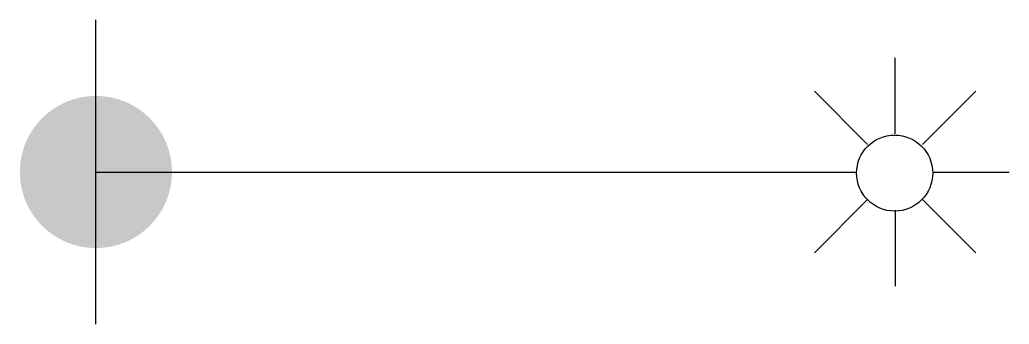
# Model space of a CAD drawing. Header units: feet. Extents: x -0.06 to 0.72, y -0.12 to 0.12.
import ezdxf

# ---------------------------------------------------------------- set-up
doc = ezdxf.new("R2010")
doc.units = ezdxf.units.FT
doc.header["$MEASUREMENT"] = 0

msp = doc.modelspace()

# ---------------------------------------------------------------- hatches: boundary and pattern name
h = msp.add_hatch(color=256)
edge = h.paths.add_edge_path()
edge.add_arc((0, 0), 0.06, 0, 360)

# ---------------------------------------------------------------- linework, layer by layer
for p, q in [((0, -0.12), (0, 0.12)), ((0.63, 0.03), (0.63, 0.09)), ((0.6084, 0.0216), (0.5664, 0.0636)), ((0.6516, 0.0216), (0.6936, 0.0636)), ((0, 0), (0.6, 0)), ((0.66, 0), (0.72, 0)), ((0.6084, -0.0216), (0.5664, -0.0636)), ((0.6516, -0.0216), (0.6936, -0.0636)), ((0.63, -0.03), (0.63, -0.09))]:
    msp.add_line(p, q)
msp.add_circle((0.62969, -0.00085), 0.03)

doc.saveas('drawing.dxf')
